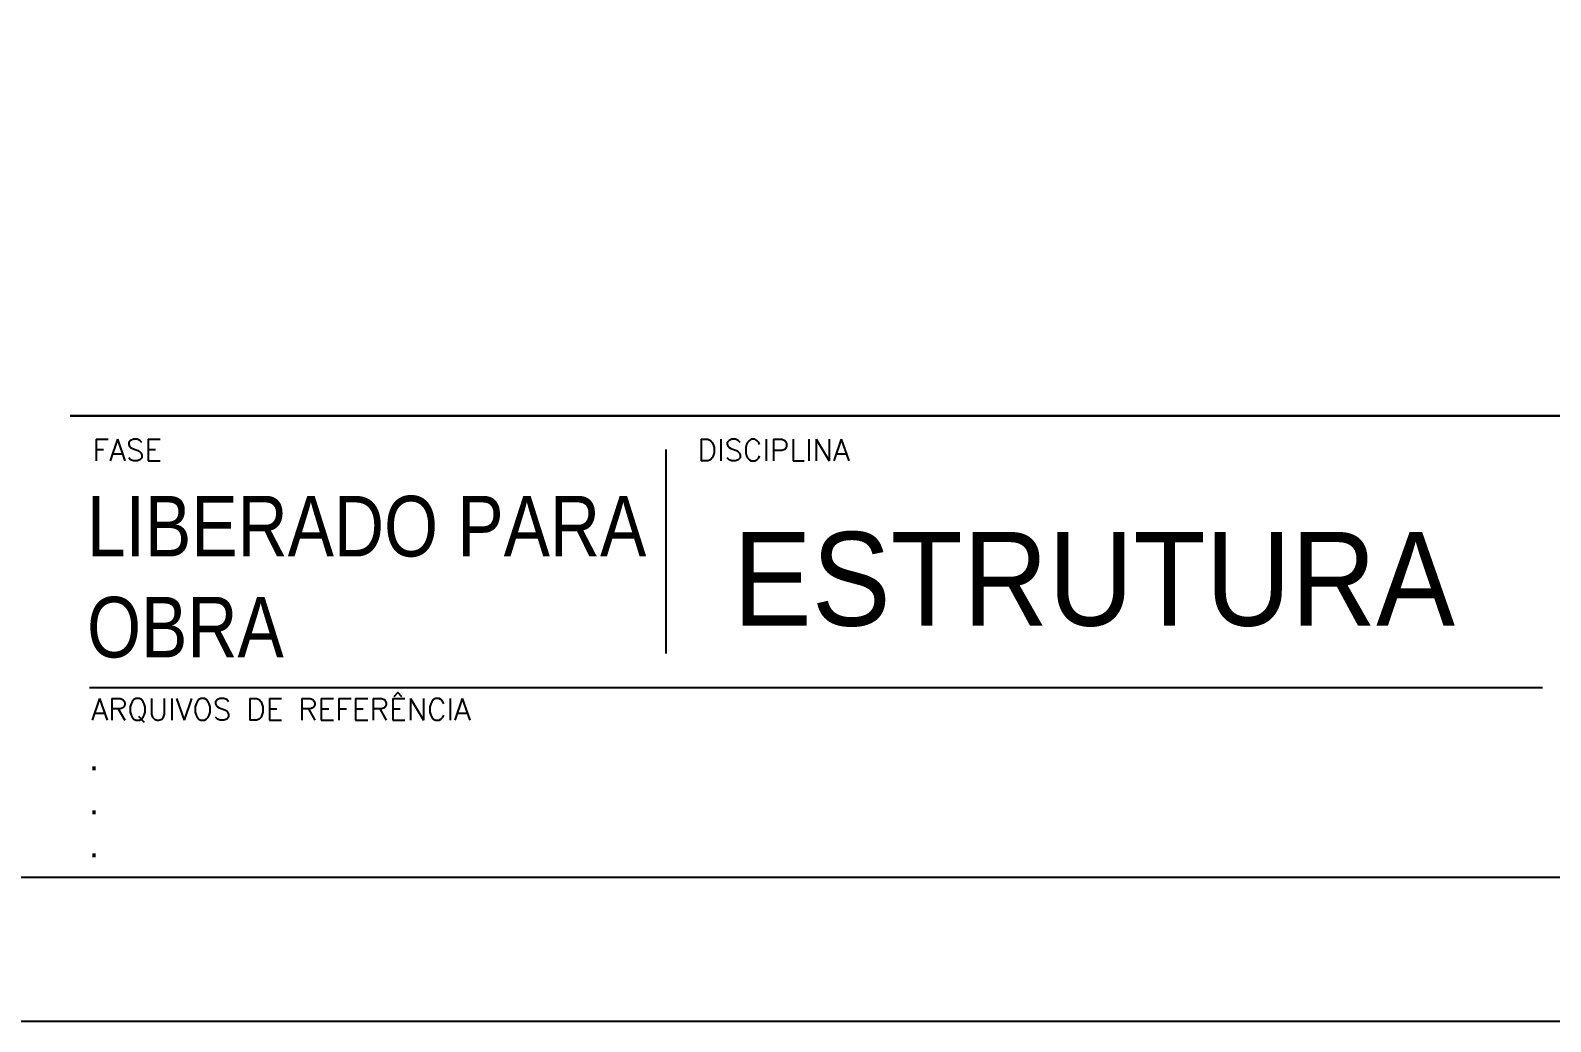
# Model space of a CAD drawing. Header units: millimetres. Extents: x -4281 to 5364, y -2128 to 2372.
# Drawn here: x 4453 to 4980, y -2128 to -1785 of the extents above; entities that cross this region are included whole.
import ezdxf

# ---------------------------------------------------------------- set-up
doc = ezdxf.new("R2010")
doc.units = ezdxf.units.MM
doc.header["$LTSCALE"] = 50
doc.layers.add('CARIMBO', color=7, linetype='Continuous')
doc.layers.add('F-MARGEM', color=1, linetype='Continuous')
doc.styles.add('AR-REF', font='arial.ttf')
doc.styles.add('NFOLHA', font='ARIALN.TTF')
doc.styles.add('STYLE3', font='romans.shx')

# ---------------------------------------------------------------- blocks, each defined once
blk = doc.blocks.new('A0-4L_900')
at = {"layer": 'F-MARGEM', "color": 2}
blk.add_lwpolyline([(0, 0), (0, 90), (192.9, 90), (192.9, 0)], close=True, dxfattribs=at)
at = {"layer": 'F-MARGEM', "color": 7}
blk.add_lwpolyline([(2.5, 89), (191.9, 89), (191.9, 1), (2.5, 1)], close=True, dxfattribs=at)

msp = doc.modelspace()

# ---------------------------------------------------------------- linework, layer by layer
at = {"layer": 'CARIMBO', "color": 94}
msp.add_line((4467.02, -1918.38), (5317.02, -1918.38), dxfattribs=at)
at = {"layer": 'CARIMBO', "color": 6}
msp.add_line((5317.02, -1918.38), (4467.02, -1918.38), dxfattribs=at)
at = {"layer": 'CARIMBO', "color": 1}
for p, q in [((4673.54, -2000.82), (4673.54, -1930.06)), ((4977.14, -2012.69), (4473.65, -2012.69))]:
    msp.add_line(p, q, dxfattribs=at)

# ---------------------------------------------------------------- block references
at = {"layer": 'F-MARGEM', "xscale": 50, "yscale": 50, "zscale": 50}
msp.add_blockref('A0-4L_900', (-4280.59, -2128.38), dxfattribs=at)

# ---------------------------------------------------------------- texts
at = {"layer": 'CARIMBO', "color": 2, "style": 'STYLE3'}
for s, p in [('FASE', (4474.74, -1934.05)), ('DISCIPLINA', (4684.37, -1934.05)), ('ARQUIVOS DE REFERÊNCIA', (4474.31, -2023.93))]:
    msp.add_text(s, height=7.5, dxfattribs=at).set_placement(p)
at = {"layer": 'CARIMBO', "color": 5, "style": 'NFOLHA', "width": 1.1}
msp.add_text('ESTRUTURA', height=32.5, dxfattribs=at).set_placement((4696.7, -1991.16))
at = {"layer": 'CARIMBO', "color": 5, "insert": (4472.85, -1946.15), "char_height": 21, "attachment_point": 1, "style": 'NFOLHA'}
msp.add_mtext_dynamic_manual_height_columns('LIBERADO PARA OBRA', width=200.6977, gutter_width=1, heights=[0], dxfattribs=at)
at = {"layer": 'CARIMBO', "color": 3, "char_height": 9, "width": 676.5286, "attachment_point": 1, "style": 'AR-REF'}
for insert in [(4473.48, -2032.31), (4473.48, -2047.59), (4473.48, -2062.41)]:
    msp.add_mtext('.', dxfattribs=dict(at, insert=insert))

doc.saveas('drawing.dxf')
